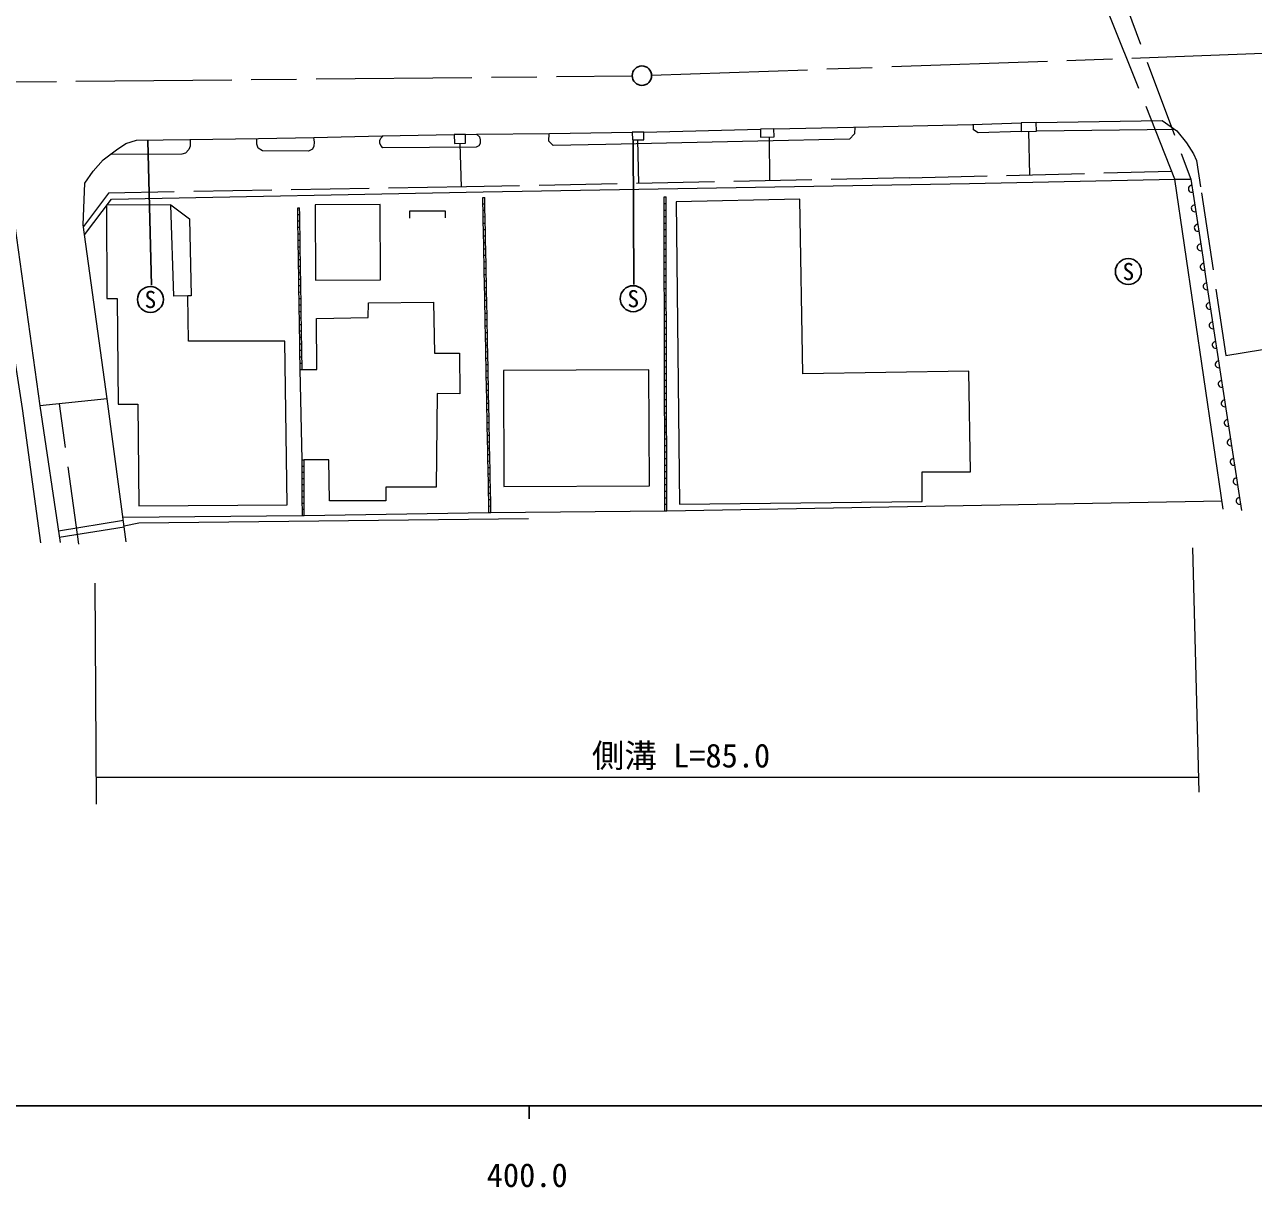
# Model space of a CAD drawing. Units: millimetres, scale not verified. Extents: x 40000 to 680000, y 20000 to 380000.
# Drawn here: x 429142 to 523760, y 198715 to 288241 of the extents above; entities that cross this region are included whole.
import ezdxf
from ezdxf.enums import TextEntityAlignment as Align

# ---------------------------------------------------------------- set-up
doc = ezdxf.new("R2010")
doc.units = ezdxf.units.MM
doc.header["$LTSCALE"] = 1000
doc.linetypes.add('CHAIN', pattern=[18.5, 12, -1.5, 3.5, -1.5])
doc.linetypes.add('DASHED', pattern=[7.5, 6, -1.5])
for name, color, linetype, lineweight in [('M-BGD', 7, 'Continuous', 9), ('M-BGD-EXST', 7, 'Continuous', 25), ('M-BMK', 2, 'CHAIN', 13), ('M-BMK-SRVR', 3, 'Continuous', 25), ('M-STR-HTXT', 7, 'Continuous', 13), ('M-TTL-BAND', 7, 'Continuous', 25)]:
    doc.layers.add(name, color=color, linetype=linetype, lineweight=lineweight)
doc.styles.add('ＭＳ ゴシック', font='')
doc.styles.get('ＭＳ ゴシック').set_extended_font_data('MS Gothic')

msp = doc.modelspace()

# ---------------------------------------------------------------- linework, layer by layer
at = {"layer": 'M-BGD'}
for p, q in [((476814, 279962), (485799, 280200)), ((486839, 280215), (485799, 280200)), ((485799, 280200), (485808, 279580)), ((486848, 279595), (486839, 280215)), ((507039, 280706), (505870, 280689)), ((505870, 280689), (505879, 280010)), ((507049, 280026), (507039, 280706)), ((517709, 280162), (507049, 280026)), ((463087, 279789), (462227, 279776)), ((462227, 279776), (462237, 279086)), ((463097, 279099), (463087, 279789)), ((476814, 279962), (475934, 279946)), ((475934, 279946), (475945, 279356)), ((475945, 279356), (476825, 279372)), ((476825, 279372), (476814, 279962)), ((485808, 279580), (486848, 279595)), ((505879, 280010), (507049, 280026)), ((462237, 279086), (463097, 279099)), ((518931, 276351), (519161, 274849)), ((464424, 274937), (464573, 274940)), ((464433, 274442), (464424, 274937)), ((464433, 274442), (464583, 274445)), ((464443, 273947), (464433, 274442)), ((464583, 274445), (464573, 274940)), ((464593, 273950), (464583, 274445)), ((478382, 274467), (478381, 274971)), ((478381, 274971), (478531, 274971)), ((478382, 274467), (478532, 274468)), ((478384, 273964), (478382, 274467)), ((478532, 274468), (478531, 274971)), ((478534, 273964), (478532, 274468)), ((519161, 274849), (519391, 273348)), ((450170, 274128), (450320, 274130)), ((450178, 273630), (450170, 274128)), ((450178, 273630), (450328, 273632)), ((450186, 273131), (450178, 273630)), ((450328, 273632), (450320, 274130)), ((450336, 273134), (450328, 273632)), ((456517, 274382), (451507, 274353)), ((451507, 274353), (451541, 268553)), ((456551, 268582), (456517, 274382)), ((464443, 273947), (464593, 273950)), ((464453, 273452), (464443, 273947)), ((464453, 273452), (464603, 273455)), ((464462, 272957), (464453, 273452)), ((464603, 273455), (464593, 273950)), ((464612, 272960), (464603, 273455)), ((478385, 273461), (478384, 273964)), ((478384, 273964), (478534, 273964)), ((478386, 272957), (478385, 273461)), ((478385, 273461), (478535, 273461)), ((478535, 273461), (478534, 273964)), ((478536, 272958), (478535, 273461)), ((450186, 273131), (450336, 273134)), ((450194, 272633), (450186, 273131)), ((450194, 272633), (450344, 272636)), ((450201, 272135), (450194, 272633)), ((450344, 272636), (450336, 273134)), ((450351, 272137), (450344, 272636)), ((464462, 272957), (464612, 272960)), ((464472, 272462), (464462, 272957)), ((464622, 272465), (464612, 272960)), ((478386, 272957), (478536, 272958)), ((478388, 272454), (478386, 272957)), ((478538, 272454), (478536, 272958)), ((519391, 273348), (519621, 271846)), ((450201, 272135), (450351, 272137)), ((450209, 271637), (450201, 272135)), ((450209, 271637), (450359, 271639)), ((450217, 271139), (450209, 271637)), ((450359, 271639), (450351, 272137)), ((450367, 271141), (450359, 271639)), ((464472, 272462), (464622, 272465)), ((464482, 271967), (464472, 272462)), ((464482, 271967), (464632, 271970)), ((464492, 271472), (464482, 271967)), ((464632, 271970), (464622, 272465)), ((464641, 271475), (464632, 271970)), ((478389, 271950), (478388, 272454)), ((478388, 272454), (478538, 272454)), ((478389, 271950), (478539, 271951)), ((478391, 271447), (478389, 271950)), ((478539, 271951), (478538, 272454)), ((478541, 271447), (478539, 271951)), ((519621, 271846), (519852, 270345)), ((450217, 271139), (450367, 271141)), ((450224, 270641), (450217, 271139)), ((450224, 270641), (450374, 270643)), ((450232, 270142), (450224, 270641)), ((450374, 270643), (450367, 271141)), ((450382, 270145), (450374, 270643)), ((464492, 271472), (464641, 271475)), ((464501, 270977), (464492, 271472)), ((464501, 270977), (464651, 270980)), ((464511, 270482), (464501, 270977)), ((464651, 270980), (464641, 271475)), ((464661, 270485), (464651, 270980)), ((478392, 270944), (478391, 271447)), ((478391, 271447), (478541, 271447)), ((478393, 270440), (478392, 270944)), ((478392, 270944), (478542, 270944)), ((478542, 270944), (478541, 271447)), ((478543, 270441), (478542, 270944)), ((450232, 270142), (450382, 270145)), ((450240, 269644), (450232, 270142)), ((450390, 269647), (450382, 270145)), ((464511, 270482), (464661, 270485)), ((464521, 269987), (464511, 270482)), ((464521, 269987), (464671, 269990)), ((464530, 269492), (464521, 269987)), ((464671, 269990), (464661, 270485)), ((464680, 269495), (464671, 269990)), ((478393, 270440), (478543, 270441)), ((478395, 269937), (478393, 270440)), ((478396, 269433), (478395, 269937)), ((478395, 269937), (478545, 269937)), ((478545, 269937), (478543, 270441)), ((478546, 269434), (478545, 269937)), ((519852, 270345), (520082, 268843)), ((450240, 269644), (450390, 269647)), ((450248, 269146), (450240, 269644)), ((450248, 269146), (450398, 269148)), ((450255, 268648), (450248, 269146)), ((450398, 269148), (450390, 269647)), ((450405, 268650), (450398, 269148)), ((464530, 269492), (464680, 269495)), ((464540, 268997), (464530, 269492)), ((464540, 268997), (464690, 268999)), ((464550, 268501), (464540, 268997)), ((464690, 268999), (464680, 269495)), ((464700, 268504), (464690, 268999)), ((478396, 269433), (478546, 269434)), ((478398, 268930), (478396, 269433)), ((478399, 268427), (478398, 268930)), ((478398, 268930), (478548, 268930)), ((478548, 268930), (478546, 269434)), ((478549, 268427), (478548, 268930)), ((520082, 268843), (520312, 267341)), ((450255, 268648), (450405, 268650)), ((450263, 268150), (450255, 268648)), ((450263, 268150), (450413, 268152)), ((450271, 267652), (450263, 268150)), ((450413, 268152), (450405, 268650)), ((450421, 267654), (450413, 268152)), ((451541, 268553), (456551, 268582)), ((464550, 268501), (464700, 268504)), ((464560, 268006), (464550, 268501)), ((464560, 268006), (464709, 268009)), ((464569, 267511), (464560, 268006)), ((464709, 268009), (464700, 268504)), ((464719, 267514), (464709, 268009)), ((478400, 267923), (478399, 268427)), ((478399, 268427), (478549, 268427)), ((478400, 267923), (478550, 267924)), ((478402, 267420), (478400, 267923)), ((478550, 267924), (478549, 268427)), ((478552, 267420), (478550, 267924)), ((450271, 267652), (450421, 267654)), ((450278, 267153), (450271, 267652)), ((450278, 267153), (450428, 267156)), ((450286, 266655), (450278, 267153)), ((450428, 267156), (450421, 267654)), ((450436, 266658), (450428, 267156)), ((464569, 267511), (464719, 267514)), ((464579, 267016), (464569, 267511)), ((464579, 267016), (464729, 267019)), ((464589, 266521), (464579, 267016)), ((464729, 267019), (464719, 267514)), ((464739, 266524), (464729, 267019)), ((478403, 266916), (478402, 267420)), ((478402, 267420), (478552, 267420)), ((478403, 266916), (478553, 266917)), ((478405, 266413), (478403, 266916)), ((478553, 266917), (478552, 267420)), ((478555, 266413), (478553, 266917)), ((520312, 267341), (520542, 265840)), ((450286, 266655), (450436, 266658)), ((450294, 266157), (450286, 266655)), ((450294, 266157), (450444, 266159)), ((450302, 265659), (450294, 266157)), ((450444, 266159), (450436, 266658)), ((450451, 265661), (450444, 266159)), ((464589, 266521), (464739, 266524)), ((464598, 266026), (464589, 266521)), ((464598, 266026), (464748, 266029)), ((464608, 265531), (464598, 266026)), ((464748, 266029), (464739, 266524)), ((464758, 265534), (464748, 266029)), ((478406, 265910), (478405, 266413)), ((478405, 266413), (478555, 266413)), ((478407, 265406), (478406, 265910)), ((478406, 265910), (478556, 265910)), ((478556, 265910), (478555, 266413)), ((478557, 265407), (478556, 265910)), ((450302, 265659), (450451, 265661)), ((450309, 265161), (450302, 265659)), ((450309, 265161), (450459, 265163)), ((450317, 264663), (450309, 265161)), ((450459, 265163), (450451, 265661)), ((450467, 264665), (450459, 265163)), ((464608, 265531), (464758, 265534)), ((464618, 265036), (464608, 265531)), ((464618, 265036), (464768, 265039)), ((464628, 264541), (464618, 265036)), ((464768, 265039), (464758, 265534)), ((464777, 264544), (464768, 265039)), ((478407, 265406), (478557, 265407)), ((478409, 264903), (478407, 265406)), ((478559, 264903), (478557, 265407)), ((520542, 265840), (520773, 264338)), ((450317, 264663), (450467, 264665)), ((450325, 264164), (450317, 264663)), ((450325, 264164), (450475, 264167)), ((450332, 263666), (450325, 264164)), ((450475, 264167), (450467, 264665)), ((450482, 263669), (450475, 264167)), ((464628, 264541), (464777, 264544)), ((464637, 264046), (464628, 264541)), ((464637, 264046), (464787, 264049)), ((464647, 263551), (464637, 264046)), ((464787, 264049), (464777, 264544)), ((464797, 263554), (464787, 264049)), ((478410, 264399), (478409, 264903)), ((478409, 264903), (478559, 264903)), ((478410, 264399), (478560, 264400)), ((478411, 263896), (478410, 264399)), ((478560, 264400), (478559, 264903)), ((478561, 263896), (478560, 264400)), ((520773, 264338), (521003, 262837)), ((450332, 263666), (450482, 263669)), ((450340, 263168), (450332, 263666)), ((450340, 263168), (450490, 263170)), ((450348, 262670), (450340, 263168)), ((450490, 263170), (450482, 263669)), ((450498, 262672), (450490, 263170)), ((464647, 263551), (464797, 263554)), ((464657, 263056), (464647, 263551)), ((464657, 263056), (464807, 263059)), ((464666, 262561), (464657, 263056)), ((464807, 263059), (464797, 263554)), ((464816, 262564), (464807, 263059)), ((478413, 263393), (478411, 263896)), ((478411, 263896), (478561, 263896)), ((478414, 262889), (478413, 263393)), ((478413, 263393), (478563, 263393)), ((478563, 263393), (478561, 263896)), ((478564, 262890), (478563, 263393)), ((521627, 262764), (526433, 263560)), ((450348, 262670), (450498, 262672)), ((450355, 262172), (450348, 262670)), ((450355, 262172), (450505, 262174)), ((450363, 261674), (450355, 262172)), ((450505, 262174), (450498, 262672)), ((450513, 261676), (450505, 262174)), ((464666, 262561), (464816, 262564)), ((464676, 262066), (464666, 262561)), ((464826, 262069), (464816, 262564)), ((478414, 262889), (478564, 262890)), ((478416, 262386), (478414, 262889)), ((478417, 261882), (478416, 262386)), ((478416, 262386), (478566, 262386)), ((478566, 262386), (478564, 262890)), ((478567, 261883), (478566, 262386)), ((521003, 262837), (521233, 261335)), ((450363, 261674), (450513, 261676)), ((450518, 254726), (450363, 261674)), ((464676, 262066), (464826, 262069)), ((464686, 261571), (464676, 262066)), ((464686, 261571), (464836, 261573)), ((464696, 261075), (464686, 261571)), ((464836, 261573), (464826, 262069)), ((464845, 261078), (464836, 261573)), ((477216, 261650), (466006, 261608)), ((466006, 261608), (466039, 252678)), ((477249, 252720), (477216, 261650)), ((478417, 261882), (478567, 261883)), ((478418, 261379), (478417, 261882)), ((478420, 260876), (478418, 261379)), ((478418, 261379), (478568, 261379)), ((478568, 261379), (478567, 261883)), ((478570, 260876), (478568, 261379)), ((521233, 261335), (521463, 259834)), ((464696, 261075), (464845, 261078)), ((464705, 260580), (464696, 261075)), ((464705, 260580), (464855, 260583)), ((464715, 260085), (464705, 260580)), ((464855, 260583), (464845, 261078)), ((464865, 260088), (464855, 260583)), ((478421, 260372), (478420, 260876)), ((478420, 260876), (478570, 260876)), ((478421, 260372), (478571, 260373)), ((478423, 259869), (478421, 260372)), ((478571, 260373), (478570, 260876)), ((478573, 259869), (478571, 260373)), ((464715, 260085), (464865, 260088)), ((464725, 259590), (464715, 260085)), ((464725, 259590), (464875, 259593)), ((464734, 259095), (464725, 259590)), ((464875, 259593), (464865, 260088)), ((464884, 259098), (464875, 259593)), ((478424, 259366), (478423, 259869)), ((478423, 259869), (478573, 259869)), ((478425, 258862), (478424, 259366)), ((478424, 259366), (478574, 259366)), ((478574, 259366), (478573, 259869)), ((478575, 258863), (478574, 259366)), ((521463, 259834), (521693, 258332)), ((464734, 259095), (464884, 259098)), ((464744, 258600), (464734, 259095)), ((464744, 258600), (464894, 258603)), ((464754, 258105), (464744, 258600)), ((464894, 258603), (464884, 259098)), ((464904, 258108), (464894, 258603)), ((478425, 258862), (478575, 258863)), ((478427, 258359), (478425, 258862)), ((478428, 257855), (478427, 258359)), ((478427, 258359), (478577, 258359)), ((478577, 258359), (478575, 258863)), ((478578, 257856), (478577, 258359)), ((521693, 258332), (521924, 256830)), ((464754, 258105), (464904, 258108)), ((464763, 257610), (464754, 258105)), ((464763, 257610), (464913, 257613)), ((464773, 257115), (464763, 257610)), ((464913, 257613), (464904, 258108)), ((464923, 257118), (464913, 257613)), ((478428, 257855), (478578, 257856)), ((478430, 257352), (478428, 257855)), ((478580, 257352), (478578, 257856)), ((464773, 257115), (464923, 257118)), ((464783, 256620), (464773, 257115)), ((464783, 256620), (464933, 256623)), ((464793, 256125), (464783, 256620)), ((464933, 256623), (464923, 257118)), ((464943, 256128), (464933, 256623)), ((478431, 256849), (478430, 257352)), ((478430, 257352), (478580, 257352)), ((478432, 256345), (478431, 256849)), ((478431, 256849), (478581, 256849)), ((478581, 256849), (478580, 257352)), ((478582, 256346), (478581, 256849)), ((521924, 256830), (522154, 255329)), ((464793, 256125), (464943, 256128)), ((464802, 255630), (464793, 256125)), ((464802, 255630), (464952, 255633)), ((464812, 255135), (464802, 255630)), ((464952, 255633), (464943, 256128)), ((464962, 255138), (464952, 255633)), ((478432, 256345), (478582, 256346)), ((478434, 255842), (478432, 256345)), ((478435, 255338), (478434, 255842)), ((478434, 255842), (478584, 255842)), ((478584, 255842), (478582, 256346)), ((478585, 255339), (478584, 255842)), ((450520, 254251), (450518, 254726)), ((450518, 254726), (450668, 254726)), ((450670, 254251), (450668, 254726)), ((464812, 255135), (464962, 255138)), ((464822, 254640), (464812, 255135)), ((464822, 254640), (464972, 254643)), ((464831, 254145), (464822, 254640)), ((464972, 254643), (464962, 255138)), ((464981, 254147), (464972, 254643)), ((478435, 255338), (478585, 255339)), ((478437, 254835), (478435, 255338)), ((478438, 254332), (478437, 254835)), ((478437, 254835), (478587, 254835)), ((478587, 254835), (478585, 255339)), ((478588, 254332), (478587, 254835)), ((522154, 255329), (522384, 253827)), ((450521, 253776), (450520, 254251)), ((450520, 254251), (450670, 254251)), ((450521, 253776), (450671, 253777)), ((450522, 253301), (450521, 253776)), ((450671, 253777), (450670, 254251)), ((450672, 253302), (450671, 253777)), ((464831, 254145), (464981, 254147)), ((464841, 253649), (464831, 254145)), ((464841, 253649), (464991, 253652)), ((464851, 253154), (464841, 253649)), ((464991, 253652), (464981, 254147)), ((465001, 253157), (464991, 253652)), ((478439, 253828), (478438, 254332)), ((478438, 254332), (478588, 254332)), ((478439, 253828), (478589, 253829)), ((478441, 253325), (478439, 253828)), ((478589, 253829), (478588, 254332)), ((478591, 253325), (478589, 253829)), ((522384, 253827), (522614, 252326)), ((450522, 253301), (450672, 253302)), ((450524, 252827), (450522, 253301)), ((450525, 252352), (450524, 252827)), ((450524, 252827), (450674, 252827)), ((450674, 252827), (450672, 253302)), ((450675, 252352), (450674, 252827)), ((464851, 253154), (465001, 253157)), ((464861, 252659), (464851, 253154)), ((464861, 252659), (465011, 252662)), ((464870, 252164), (464861, 252659)), ((465011, 252662), (465001, 253157)), ((465020, 252167), (465011, 252662)), ((466039, 252678), (477249, 252720)), ((478442, 252821), (478441, 253325)), ((478441, 253325), (478591, 253325)), ((478442, 252821), (478592, 252822)), ((478444, 252318), (478442, 252821)), ((478592, 252822), (478591, 253325)), ((478594, 252318), (478592, 252822)), ((450526, 251877), (450525, 252352)), ((450525, 252352), (450675, 252352)), ((450528, 251402), (450526, 251877)), ((450526, 251877), (450676, 251877)), ((450676, 251877), (450675, 252352)), ((450678, 251403), (450676, 251877)), ((464870, 252164), (465020, 252167)), ((464880, 251669), (464870, 252164)), ((465030, 251672), (465020, 252167)), ((478445, 251815), (478444, 252318)), ((478444, 252318), (478594, 252318)), ((478446, 251311), (478445, 251815)), ((478445, 251815), (478595, 251815)), ((478595, 251815), (478594, 252318)), ((478596, 251312), (478595, 251815)), ((522614, 252326), (522845, 250824)), ((450528, 251402), (450678, 251403)), ((450529, 250927), (450528, 251402)), ((450529, 250927), (450679, 250928)), ((450530, 250453), (450529, 250927)), ((450679, 250928), (450678, 251403)), ((450680, 250453), (450679, 250928)), ((464880, 251669), (465030, 251672)), ((464890, 251174), (464880, 251669)), ((464890, 251174), (465040, 251177)), ((464899, 250679), (464890, 251174)), ((465040, 251177), (465030, 251672)), ((465049, 250682), (465040, 251177)), ((465049, 250682), (478448, 250808)), ((478446, 251311), (478596, 251312)), ((478448, 250808), (478446, 251311)), ((478448, 250808), (478598, 250808)), ((478598, 250808), (478596, 251312)), ((478598, 250808), (521342, 251576)), ((436722, 250308), (450530, 250453)), ((450530, 250453), (450680, 250453)), ((450680, 250453), (464899, 250679)), ((464899, 250679), (465049, 250682))]:
    msp.add_line(p, q, dxfattribs=at)
at = {"layer": 'M-BGD', "linetype": 'DASHED', "lineweight": 13}
for p, q in [((476339, 279363), (476418, 276013)), ((486474, 279590), (486507, 276221)), ((506432, 280017), (506520, 276676)), ((462666, 279092), (462760, 275733)), ((497256, 276442), (517476, 276953)), ((519769, 275291), (521627, 262764)), ((433308, 248243), (431836, 259046)), ((431742, 249262), (436752, 250088)), ((431815, 248766), (436822, 249569))]:
    msp.add_line(p, q, dxfattribs=at)
for points in [[(517716, 276351), (511281, 292463), (511150, 294497)], [(512898, 294560), (512978, 292370), (518931, 276351)], [(497256, 276442), (463169, 275740), (435609, 275269), (433671, 272704)], [(440415, 274372), (441836, 273284), (441965, 267346), (441724, 267360)]]:
    msp.add_lwpolyline(points, dxfattribs=at)
at = {"layer": 'M-BGD'}
for points in [[(493058, 280351), (493055, 279833), (492655, 279413), (485594, 279259), (473896, 279016), (469851, 278933), (469511, 279254), (469522, 279854)], [(486839, 280215), (492976, 280350), (502142, 280549), (505870, 280689)], [(505879, 280010), (502555, 279900), (502216, 280128), (502202, 280552)], [(507039, 280706), (516723, 280855), (517871, 280049), (518605, 279125), (519139, 278295), (519387, 277786), (519684, 275760)], [(435495, 259424), (433654, 272825), (433782, 276033), (434420, 276962), (435203, 277819), (436224, 278602), (436935, 279076), (437755, 279331), (441868, 279403), (447151, 279472), (451418, 279541), (456674, 279680), (462227, 279776)], [(441896, 279403), (441902, 278874), (441779, 278616), (441544, 278351), (441245, 278269), (435737, 278229)], [(451388, 279541), (451431, 279182), (451425, 278873), (451313, 278657), (451016, 278490), (447459, 278511), (447128, 278719), (447013, 279022), (447020, 279470)], [(463930, 279798), (464162, 279588), (464234, 279367), (464224, 279094), (464111, 278898), (463905, 278801), (456739, 278740), (456574, 278920), (456501, 279101), (456505, 279316), (456576, 279492), (456742, 279681)], [(463087, 279789), (463949, 279798), (469550, 279854), (475934, 279946)], [(418989, 278887), (423704, 278889), (425372, 278661), (426358, 278085), (427170, 277372), (427739, 276484), (428001, 275521), (430319, 258889), (431874, 248367)], [(433760, 272053), (435827, 274812), (464440, 275360), (501888, 275996), (517716, 276351)], [(521435, 250937), (517716, 276351), (518931, 276351)], [(426351, 275517), (428966, 258672), (430379, 248344)], [(458805, 273348), (458805, 273912), (461532, 273912), (461525, 273362)], [(450513, 261676), (451644, 261698), (451628, 265621), (455609, 265697), (455628, 266829), (460636, 266875), (460697, 262934), (462626, 262944), (462646, 259816), (460898, 259828), (460844, 252632), (456951, 252632), (456951, 251569), (452624, 251569), (452580, 254736), (450668, 254726)], [(436977, 248416), (435495, 259424), (430319, 258889)], [(467946, 250200), (437942, 249859), (436816, 249616)]]:
    msp.add_lwpolyline(points, dxfattribs=at)
for points in [[(479300, 274585), (479579, 251319), (498242, 251512), (498242, 253811), (501979, 253798), (501856, 261560), (489062, 261355), (488827, 274801)], [(435455, 274328), (435466, 267146), (436262, 267146), (436342, 259009), (437859, 259025), (437948, 251186), (449361, 251261), (449171, 263877), (441763, 263858), (441724, 267360), (440634, 267334), (440415, 274372)]]:
    msp.add_lwpolyline(points, close=True, dxfattribs=at)
for centre, start, end in [((519003, 275594), 89.04196, 288.39118), ((519233, 274092), 89.04275, 288.39073), ((519464, 272590), 89.04311, 288.39261), ((519694, 271089), 89.04382, 288.38931), ((519924, 269587), 89.04311, 288.39261), ((520154, 268086), 89.04089, 288.39259), ((520385, 266584), 89.04382, 288.38931), ((520615, 265083), 89.04339, 288.39233), ((520845, 263581), 89.04275, 288.39073), ((521075, 262079), 89.04418, 288.39119), ((521305, 260578), 89.04196, 288.39118), ((521536, 259076), 89.04275, 288.39073), ((521766, 257575), 89.04311, 288.39261), ((521996, 256073), 89.04196, 288.39118), ((522226, 254572), 89.04311, 288.39261), ((522457, 253070), 89.04089, 288.39259), ((522687, 251568), 89.04382, 288.38931)]:
    msp.add_arc(centre, 257, start, end, dxfattribs=at)
at = {"layer": 'M-BGD-EXST'}
for p, q in [((438636, 279293), (438911, 268178)), ((475995, 279380), (476057, 268222))]:
    msp.add_line(p, q, dxfattribs=at)
for centre in [(514128, 269229), (438830, 267078), (476008, 267137)]:
    msp.add_circle(centre, 1000, dxfattribs=at)
at = {"layer": 'M-BMK'}
for p, q in [((477425, 284335), (575770, 287879)), ((377592, 283330), (475926, 284301))]:
    msp.add_line(p, q, dxfattribs=at)
at = {"layer": 'M-BMK-SRVR'}
msp.add_circle((476676, 284308), 750, dxfattribs=at)
at = {"layer": 'M-STR-HTXT'}
for p, q in [((519078, 247946), (519562, 229136)), ((434686, 228213), (434570, 245244)), ((434672, 230295), (519532, 230295))]:
    msp.add_line(p, q, dxfattribs=at)
at = {"layer": 'M-TTL-BAND'}
for p, q in [((40000, 205000), (579000, 205000)), ((468000, 205000), (468000, 204000))]:
    msp.add_line(p, q, dxfattribs=at)

# ---------------------------------------------------------------- texts
at = {"layer": 'M-BGD-EXST', "style": 'ＭＳ ゴシック'}
for p in [(514128, 269229), (476008, 267137), (438830, 267078)]:
    msp.add_text('S', height=1320, dxfattribs=at).set_placement(p, align=Align.MIDDLE_CENTER)
at = {"layer": 'M-STR-HTXT', "style": 'ＭＳ ゴシック'}
msp.add_text('側溝 L=85.0', height=1833, dxfattribs=at).set_placement((479689, 231962), align=Align.MIDDLE_CENTER)
at = {"layer": 'M-TTL-BAND', "style": 'ＭＳ ゴシック'}
msp.add_text('400.0', height=1833, dxfattribs=at).set_placement((467844, 198195), align=Align.BOTTOM_CENTER)

doc.saveas('drawing.dxf')
